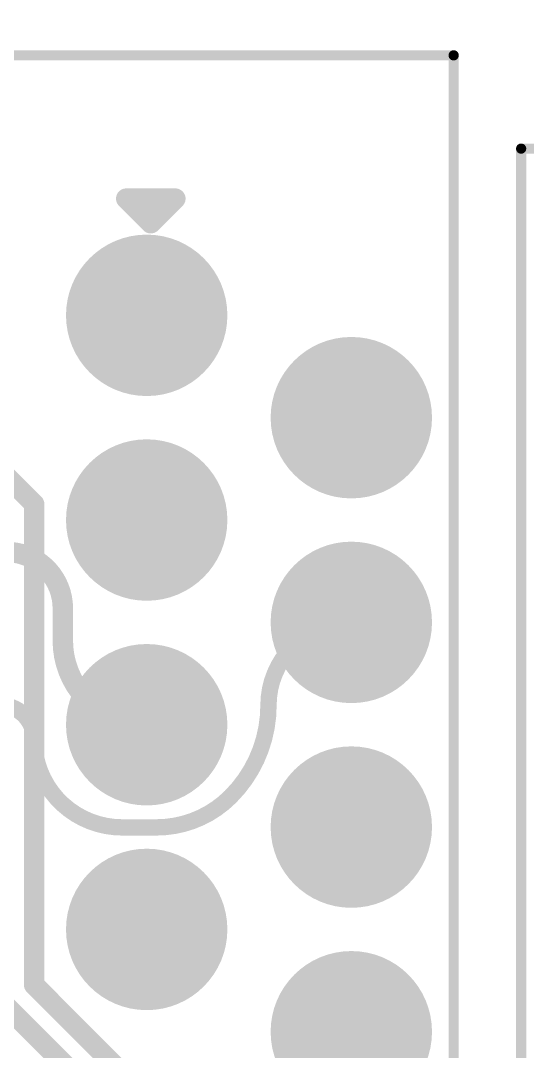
# Model space of a CAD drawing. Header units: millimetres. Extents: x -35.7 to 35.7, y -3.2 to 68.2.
# Drawn here: x -14.01 to -7.72, y 19.8 to 32.59 of the extents above; entities that cross this region are included whole.
import ezdxf

# ---------------------------------------------------------------- set-up
doc = ezdxf.new("R2010")
doc.units = ezdxf.units.MM
for name, color, linetype in [('BottomLayer', 5, 'Continuous'), ('BottomSolder', 6, 'Continuous'), ('Mechanical2', 216, 'Continuous'), ('MultiLayer', 9, 'Continuous'), ('PadHoleLayer', 156, 'Continuous'), ('TopLayer', 1, 'Continuous'), ('TopOverlay', 2, 'Continuous'), ('TopSolder', 216, 'Continuous')]:
    doc.layers.add(name, color=color, linetype=linetype)

# ---------------------------------------------------------------- blocks, each defined once
blk = doc.blocks.new('0855115001_55')
at = {"layer": 'BottomLayer'}
h = blk.add_hatch(color=5, dxfattribs=at)
edge = h.paths.add_edge_path()
edge.add_arc((-3.175, 4.445), 0.9, 0, 360)
h = blk.add_hatch(color=5, dxfattribs=at)
edge = h.paths.add_edge_path()
edge.add_arc((-0.635, 4.445), 0.9, 0, 360)
h = blk.add_hatch(color=5, dxfattribs=at)
edge = h.paths.add_edge_path()
edge.add_arc((1.905, 4.445), 0.9, 0, 360)
h = blk.add_hatch(color=5, dxfattribs=at)
edge = h.paths.add_edge_path()
edge.add_arc((4.445, 4.445), 0.9, 0, 360)
h = blk.add_hatch(color=5, dxfattribs=at)
edge = h.paths.add_edge_path()
edge.add_arc((-4.445, 1.905), 0.9, 0, 360)
h = blk.add_hatch(color=5, dxfattribs=at)
edge = h.paths.add_edge_path()
edge.add_arc((-1.905, 1.905), 0.9, 0, 360)
h = blk.add_hatch(color=5, dxfattribs=at)
edge = h.paths.add_edge_path()
edge.add_arc((0.635, 1.905), 0.9, 0, 360)
h = blk.add_hatch(color=5, dxfattribs=at)
edge = h.paths.add_edge_path()
edge.add_arc((3.175, 1.905), 0.9, 0, 360)
at = {"layer": 'BottomSolder'}
h = blk.add_hatch(color=6, dxfattribs=at)
edge = h.paths.add_edge_path()
edge.add_arc((-3.175, 4.445), 1.0016, 0, 360)
h = blk.add_hatch(color=6, dxfattribs=at)
edge = h.paths.add_edge_path()
edge.add_arc((-0.635, 4.445), 1.0016, 0, 360)
h = blk.add_hatch(color=6, dxfattribs=at)
edge = h.paths.add_edge_path()
edge.add_arc((1.905, 4.445), 1.0016, 0, 360)
h = blk.add_hatch(color=6, dxfattribs=at)
edge = h.paths.add_edge_path()
edge.add_arc((4.445, 4.445), 1.0016, 0, 360)
h = blk.add_hatch(color=6, dxfattribs=at)
edge = h.paths.add_edge_path()
edge.add_arc((-4.445, 1.905), 1.0016, 0, 360)
h = blk.add_hatch(color=6, dxfattribs=at)
edge = h.paths.add_edge_path()
edge.add_arc((-1.905, 1.905), 1.0016, 0, 360)
h = blk.add_hatch(color=6, dxfattribs=at)
edge = h.paths.add_edge_path()
edge.add_arc((0.635, 1.905), 1.0016, 0, 360)
h = blk.add_hatch(color=6, dxfattribs=at)
edge = h.paths.add_edge_path()
edge.add_arc((3.175, 1.905), 1.0016, 0, 360)
at = {"layer": 'MultiLayer'}
h = blk.add_hatch(color=9, dxfattribs=at)
edge = h.paths.add_edge_path()
edge.add_arc((-3.175, 4.445), 0.9, 0, 360)
h = blk.add_hatch(color=9, dxfattribs=at)
edge = h.paths.add_edge_path()
edge.add_arc((-0.635, 4.445), 0.9, 0, 360)
h = blk.add_hatch(color=9, dxfattribs=at)
edge = h.paths.add_edge_path()
edge.add_arc((1.905, 4.445), 0.9, 0, 360)
h = blk.add_hatch(color=9, dxfattribs=at)
edge = h.paths.add_edge_path()
edge.add_arc((4.445, 4.445), 0.9, 0, 360)
h = blk.add_hatch(color=9, dxfattribs=at)
edge = h.paths.add_edge_path()
edge.add_arc((-4.445, 1.905), 0.9, 0, 360)
h = blk.add_hatch(color=9, dxfattribs=at)
edge = h.paths.add_edge_path()
edge.add_arc((-1.905, 1.905), 0.9, 0, 360)
h = blk.add_hatch(color=9, dxfattribs=at)
edge = h.paths.add_edge_path()
edge.add_arc((0.635, 1.905), 0.9, 0, 360)
h = blk.add_hatch(color=9, dxfattribs=at)
edge = h.paths.add_edge_path()
edge.add_arc((3.175, 1.905), 0.9, 0, 360)
at = {"layer": 'PadHoleLayer'}
h = blk.add_hatch(color=156, dxfattribs=at)
edge = h.paths.add_edge_path()
edge.add_arc((-3.175, 4.445), 0.5, 0, 360)
h = blk.add_hatch(color=156, dxfattribs=at)
edge = h.paths.add_edge_path()
edge.add_arc((-0.635, 4.445), 0.5, 0, 360)
h = blk.add_hatch(color=156, dxfattribs=at)
edge = h.paths.add_edge_path()
edge.add_arc((1.905, 4.445), 0.5, 0, 360)
h = blk.add_hatch(color=156, dxfattribs=at)
edge = h.paths.add_edge_path()
edge.add_arc((4.445, 4.445), 0.5, 0, 360)
h = blk.add_hatch(color=156, dxfattribs=at)
edge = h.paths.add_edge_path()
edge.add_arc((-4.445, 1.905), 0.5, 0, 360)
h = blk.add_hatch(color=156, dxfattribs=at)
edge = h.paths.add_edge_path()
edge.add_arc((-1.905, 1.905), 0.5, 0, 360)
h = blk.add_hatch(color=156, dxfattribs=at)
edge = h.paths.add_edge_path()
edge.add_arc((0.635, 1.905), 0.5, 0, 360)
h = blk.add_hatch(color=156, dxfattribs=at)
edge = h.paths.add_edge_path()
edge.add_arc((3.175, 1.905), 0.5, 0, 360)
at = {"layer": 'TopLayer'}
h = blk.add_hatch(color=1, dxfattribs=at)
edge = h.paths.add_edge_path()
edge.add_arc((-3.175, 4.445), 0.9, 0, 360)
h = blk.add_hatch(color=1, dxfattribs=at)
edge = h.paths.add_edge_path()
edge.add_arc((-0.635, 4.445), 0.9, 0, 360)
h = blk.add_hatch(color=1, dxfattribs=at)
edge = h.paths.add_edge_path()
edge.add_arc((1.905, 4.445), 0.9, 0, 360)
h = blk.add_hatch(color=1, dxfattribs=at)
edge = h.paths.add_edge_path()
edge.add_arc((4.445, 4.445), 0.9, 0, 360)
h = blk.add_hatch(color=1, dxfattribs=at)
edge = h.paths.add_edge_path()
edge.add_arc((-4.445, 1.905), 0.9, 0, 360)
h = blk.add_hatch(color=1, dxfattribs=at)
edge = h.paths.add_edge_path()
edge.add_arc((-1.905, 1.905), 0.9, 0, 360)
h = blk.add_hatch(color=1, dxfattribs=at)
edge = h.paths.add_edge_path()
edge.add_arc((0.635, 1.905), 0.9, 0, 360)
h = blk.add_hatch(color=1, dxfattribs=at)
edge = h.paths.add_edge_path()
edge.add_arc((3.175, 1.905), 0.9, 0, 360)
at = {"layer": 'TopSolder'}
h = blk.add_hatch(color=216, dxfattribs=at)
edge = h.paths.add_edge_path()
edge.add_arc((-3.175, 4.445), 1.0016, 0, 360)
h = blk.add_hatch(color=216, dxfattribs=at)
edge = h.paths.add_edge_path()
edge.add_arc((-0.635, 4.445), 1.0016, 0, 360)
h = blk.add_hatch(color=216, dxfattribs=at)
edge = h.paths.add_edge_path()
edge.add_arc((1.905, 4.445), 1.0016, 0, 360)
h = blk.add_hatch(color=216, dxfattribs=at)
edge = h.paths.add_edge_path()
edge.add_arc((4.445, 4.445), 1.0016, 0, 360)
h = blk.add_hatch(color=216, dxfattribs=at)
edge = h.paths.add_edge_path()
edge.add_arc((-4.445, 1.905), 1.0016, 0, 360)
h = blk.add_hatch(color=216, dxfattribs=at)
edge = h.paths.add_edge_path()
edge.add_arc((-1.905, 1.905), 1.0016, 0, 360)
h = blk.add_hatch(color=216, dxfattribs=at)
edge = h.paths.add_edge_path()
edge.add_arc((0.635, 1.905), 1.0016, 0, 360)
h = blk.add_hatch(color=216, dxfattribs=at)
edge = h.paths.add_edge_path()
edge.add_arc((3.175, 1.905), 1.0016, 0, 360)
at = {"layer": 'TopOverlay'}
for points, const_width in [([(7.6454, 5.715), (-7.6708, 5.715)], 0.127), ([(-7.6708, -9.4488), (-7.6708, 5.715)], 0.127), ([(-5.588, 1.9558), (-5.8928, 2.2606)], 0.254), ([(-5.8928, 1.651), (-5.8928, 2.2606)], 0.254), ([(-5.8928, 1.651), (-5.588, 1.9558)], 0.254)]:
    blk.add_lwpolyline(points, dxfattribs=dict(at, const_width=const_width))
for points, const_width in [([(-7.70255, 5.715, 1), (-7.63905, 5.715, 1)], 0.0635), ([(-7.70255, 5.715, 1), (-7.63905, 5.715, 1)], 0.0635), ([(-5.9563, 2.2606, 1), (-5.8293, 2.2606, 1)], 0.127), ([(-5.9563, 2.2606, 1), (-5.8293, 2.2606, 1)], 0.127), ([(-5.6515, 1.9558, 1), (-5.5245, 1.9558, 1)], 0.127), ([(-5.6515, 1.9558, 1), (-5.5245, 1.9558, 1)], 0.127), ([(-5.9563, 1.651, 1), (-5.8293, 1.651, 1)], 0.127), ([(-5.9563, 1.651, 1), (-5.8293, 1.651, 1)], 0.127)]:
    blk.add_lwpolyline(points, format="xyb", close=True, dxfattribs=dict(at, const_width=const_width))
blk = doc.blocks.new('PRT_10474_135')
at = {"layer": 'TopOverlay', "const_width": 0.127}
for points in [[(-5.334, 4.191), (7.899, 4.191)], [(7.899, 4.191), (7.899, -4.064)]]:
    blk.add_lwpolyline(points, dxfattribs=at)
at = {"layer": 'TopOverlay', "const_width": 0.0635}
blk.add_lwpolyline([(7.868, 4.191, 1), (7.931, 4.191, 1)], format="xyb", close=True, dxfattribs=at)
blk.add_lwpolyline([(7.868, 4.191, 1), (7.931, 4.191, 1)], format="xyb", close=True, dxfattribs=at)

msp = doc.modelspace()

# ---------------------------------------------------------------- linework, layer by layer
at = {"layer": 'BottomLayer'}
for points, const_width in [([(-14.187, 25.998, -0.414214), (-13.487, 25.298)], 0.254), ([(-10.934, 24.098, -0.413842), (-9.906, 25.125)], 0.203), ([(-12.446, 23.855, -0.414214), (-13.487, 24.897)], 0.254), ([(-14.268, 24.098, -0.414214), (-13.843, 23.673)], 0.203), ([(-10.934, 24.098, -0.198998), (-11.405, 22.962)], 0.203), ([(-12.751, 22.581, -0.414214), (-13.843, 23.673)], 0.203), ([(-11.405, 22.962, -0.1992), (-12.326, 22.581)], 0.203)]:
    msp.add_lwpolyline(points, format="xyb", dxfattribs=dict(at, const_width=const_width))
for points, const_width in [([(-13.487, 24.897), (-13.487, 25.298)], 0.254), ([(-10.934, 24.098), (-10.934, 24.098)], 0.203), ([(-12.751, 22.581), (-12.326, 22.581)], 0.203)]:
    msp.add_lwpolyline(points, dxfattribs=dict(at, const_width=const_width))
for points, const_width in [([(-13.551, 25.298, 1), (-13.424, 25.298, 1)], 0.127), ([(-13.551, 25.298, 1), (-13.424, 25.298, 1)], 0.127), ([(-9.957, 25.125, 1), (-9.855, 25.125, 1)], 0.102), ([(-13.551, 24.897, 1), (-13.424, 24.897, 1)], 0.127), ([(-13.551, 24.897, 1), (-13.424, 24.897, 1)], 0.127), ([(-10.985, 24.098, 1), (-10.883, 24.098, 1)], 0.102), ([(-10.985, 24.098, 1), (-10.883, 24.098, 1)], 0.102), ([(-10.985, 24.098, 1), (-10.883, 24.098, 1)], 0.102), ([(-10.985, 24.098, 1), (-10.883, 24.098, 1)], 0.102), ([(-12.509, 23.855, 1), (-12.383, 23.855, 1)], 0.127), ([(-13.894, 23.673, 1), (-13.792, 23.673, 1)], 0.102), ([(-13.894, 23.673, 1), (-13.792, 23.673, 1)], 0.102), ([(-11.455, 22.962, 1), (-11.354, 22.962, 1)], 0.102), ([(-11.455, 22.962, 1), (-11.354, 22.962, 1)], 0.102), ([(-12.802, 22.581, 1), (-12.7, 22.581, 1)], 0.102), ([(-12.802, 22.581, 1), (-12.7, 22.581, 1)], 0.102), ([(-12.377, 22.581, 1), (-12.275, 22.581, 1)], 0.102), ([(-12.377, 22.581, 1), (-12.275, 22.581, 1)], 0.102)]:
    msp.add_lwpolyline(points, format="xyb", close=True, dxfattribs=dict(at, const_width=const_width))
at = {"layer": 'Mechanical2', "const_width": 0.381}
msp.add_lwpolyline([(35.5, 32.5, 1), (-35.5, 32.5, 1)], format="xyb", close=True, dxfattribs=at)
at = {"layer": 'TopLayer'}
for points, const_width in [([(-14.86, 27.61), (-13.843, 26.594)], 0.254), ([(-13.843, 20.626), (-13.843, 26.594)], 0.254), ([(-12.446, 23.855), (-12.446, 24.155)], 0.203), ([(-13.843, 20.626), (-11.81, 18.593)], 0.254), ([(-14.28, 20.452), (-11.72, 17.892)], 0.254)]:
    msp.add_lwpolyline(points, dxfattribs=dict(at, const_width=const_width))
for points, const_width in [([(-13.906, 26.594, 1), (-13.78, 26.594, 1)], 0.127), ([(-13.906, 26.594, 1), (-13.78, 26.594, 1)], 0.127), ([(-12.497, 24.155, 1), (-12.395, 24.155, 1)], 0.102), ([(-12.497, 23.855, 1), (-12.395, 23.855, 1)], 0.102), ([(-13.906, 20.626, 1), (-13.78, 20.626, 1)], 0.127), ([(-13.906, 20.626, 1), (-13.78, 20.626, 1)], 0.127)]:
    msp.add_lwpolyline(points, format="xyb", close=True, dxfattribs=dict(at, const_width=const_width))

# ---------------------------------------------------------------- block references
for name, p, rotation in [('0855115001_55', (-14.351, 24.49), 270), ('PRT_10474_135', (-3.607, 23.104), 90)]:
    msp.add_blockref(name, p, dxfattribs=dict(rotation=rotation))

doc.saveas('drawing.dxf')
